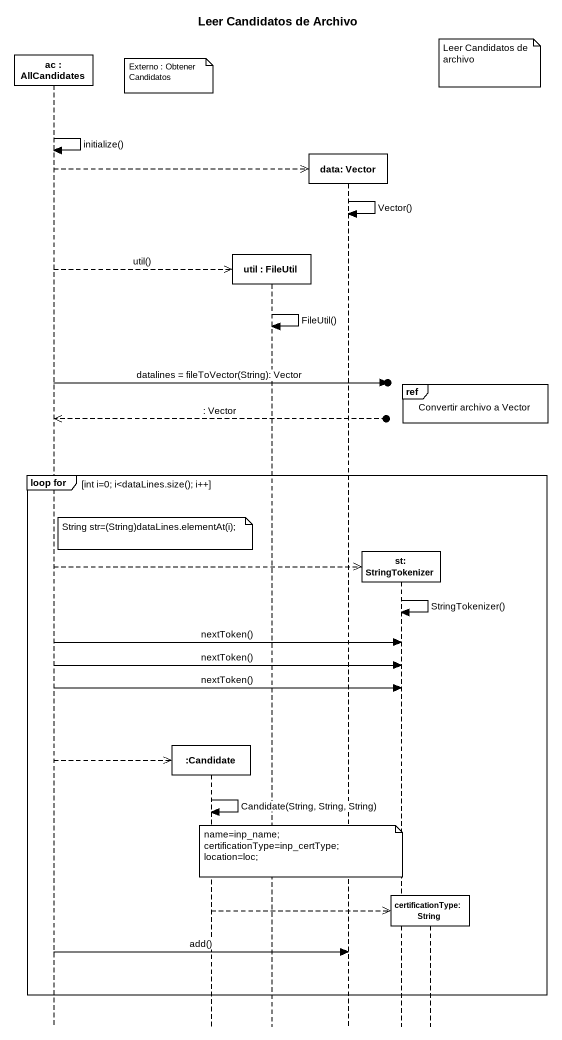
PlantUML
@startuml
title Leer Candidatos de Archivo
hide footbox
participant "ac : AllCandidates" as ac
participant ":Candidate" as Candidate
participant "util : FileUtil" as util
participant "data: Vector" as data_Vector
participant "st: StringTokenizer" as st_StringTokenizer
participant "certificationType: String" as certificationType_String

note right of certificationType_String : Leer Candidatos de archivo
note over Candidate : Externo : Obtener Candidatos
ac -> ac : initialize()
ac -->> data_Vector **
data_Vector -> data_Vector : Vector()
ac -->> util ** : util()
util -> util : FileUtil()
ac ->o] : datalines = fileToVector(String): Vector
ref over certificationType_String : Convertir archivo a Vector
ac <<--o] : : Vector
group loop for [int i=0; i<dataLines.size(); i++]
  note over Candidate : String str=(String)dataLines.elementAt(i);
  ac -->> st_StringTokenizer **
  st_StringTokenizer -> st_StringTokenizer : StringTokenizer()
  ac -> st_StringTokenizer : nextToken()
  ac -> st_StringTokenizer : nextToken()
  ac -> st_StringTokenizer : nextToken()
  ac -->> Candidate **
  Candidate -> Candidate : Candidate(String, String, String)
  note over util
    name=inp_name;
    certificationType=inp_certType;
    location=loc;
  end note
  Candidate -->> certificationType_String **
  ac -> data_Vector : add()
end
@enduml
